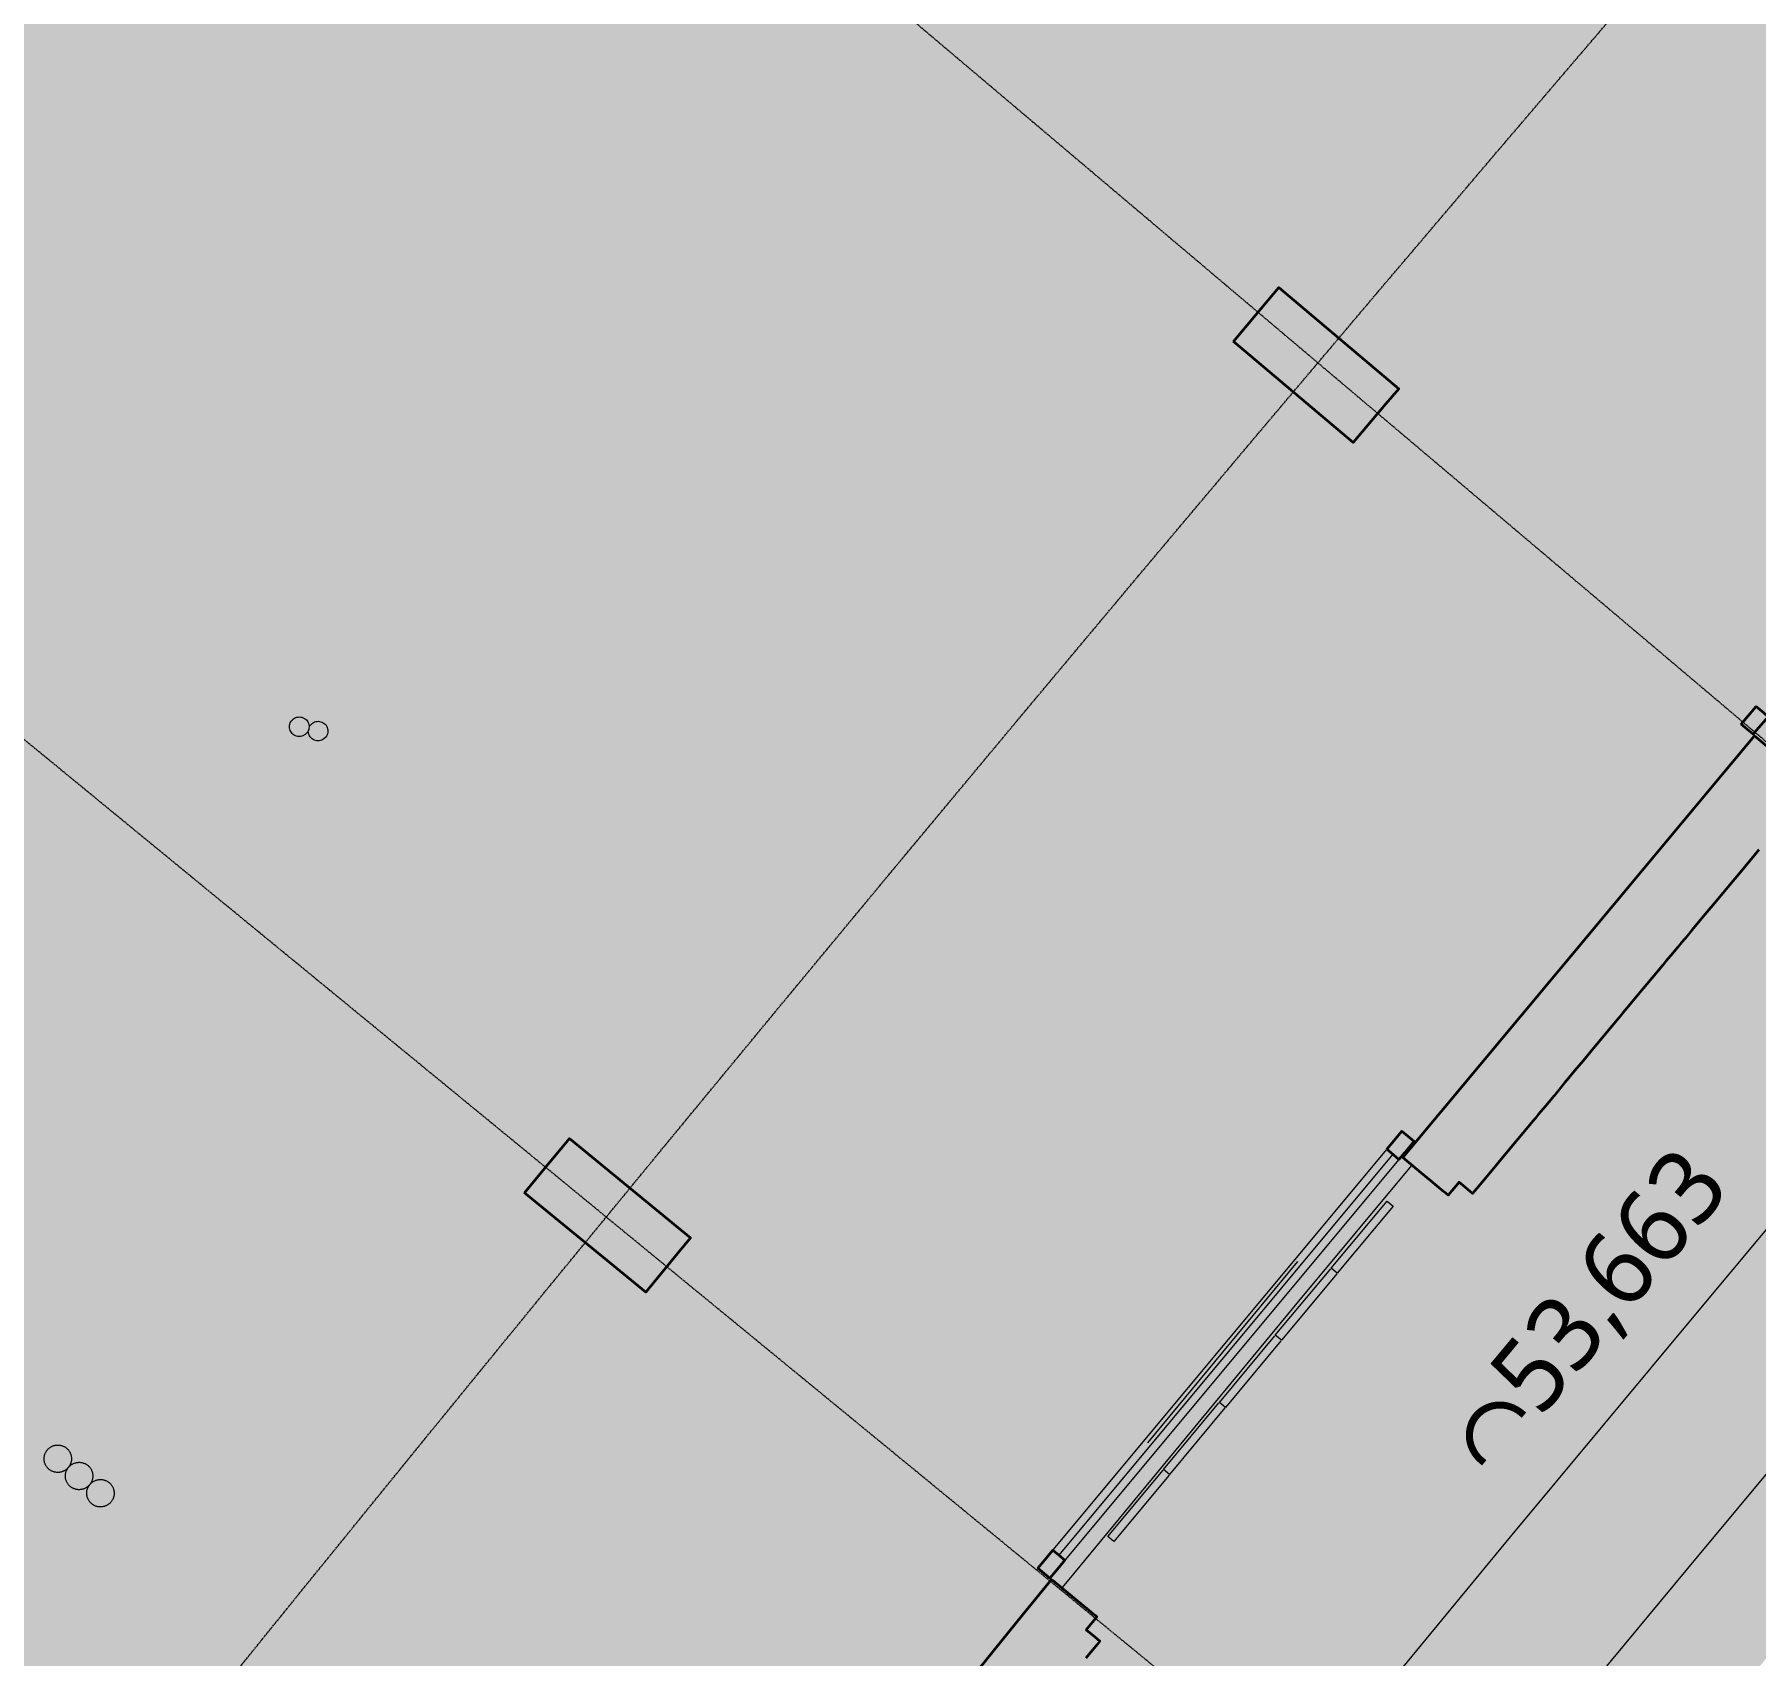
# Model space of a CAD drawing. Header units: millimetres. Extents: x -100577 to 287200, y -212120 to 238461.
# Drawn here: x 59227 to 63619, y 24681 to 28818 of the extents above; entities that cross this region are included whole.
import ezdxf

# ---------------------------------------------------------------- set-up
doc = ezdxf.new("R2010")
doc.units = ezdxf.units.MM
doc.linetypes.add('DASHDOT', pattern=[3.556, 2.54, -0.508, 0, -0.508])
for name, color, linetype, lineweight in [('01_切断（構造・壁）', 7, 'Continuous', 35), ('02_切断（家具）', 8, 'Continuous', 18), ('03_切断（ガラス）', 5, 'Continuous', 13), ('06_部屋の色', 8, 'Continuous', 0), ('10_見えがかり', 7, 'Continuous', 13), ('11_見えがかり（家具）', 8, 'Continuous', 9), ('40_通り芯', 1, 'DASHDOT', 9), ('50_寸法', 3, 'Continuous', 9)]:
    doc.layers.add(name, color=color, linetype=linetype, lineweight=lineweight)
doc.styles.add('JP', font='NotoSansCJKjp-Regular.otf')

msp = doc.modelspace()

# ---------------------------------------------------------------- hatches: boundary and pattern name
at = {"layer": '01_切断（構造・壁）'}
for points in [[(62286.2, 28034.8), (62343.4, 28102.4), (62402.4, 28172.2), (62708, 27914), (62674.3, 27874.1), (62591.7, 27776.5)], [(63581.5, 27057.6), (63595.8, 27074.2), (63620.2, 27102.7), (63639.4, 27086.3), (63650.6, 27076.7), (63626.3, 27048.3), (63612.1, 27031.8), (63592.8, 27048.1)], [(62822.6, 25865.1), (62790.4, 25892), (62766.2, 25912.1), (62730, 25942.3), (62718.9, 25951.5), (63215.8, 26548.1), (63296, 26644.5), (63542.3, 26940.1), (63615.6, 27028.1), (63681.5, 26973.2), (63713.8, 26946.2), (63719.3, 26941.7), (63726.4, 26935.8), (63730.8, 26932.1), (63703.1, 26898.8), (63737.6, 26870), (63737.6, 26870), (63737.6, 26870), (63730.2, 26861.1), (63718.4, 26846.9), (63718.4, 26846.9), (63701.3, 26826.4), (63699, 26823.5), (63680, 26800.8), (63655.5, 26771.3), (63647.7, 26762), (63647.1, 26761.2), (63646.2, 26760.2), (63643.7, 26757.2), (63643.7, 26757.2), (63626.6, 26736.6), (63579, 26679.5), (63551.9, 26646.9), (63530.6, 26621.4), (63513.5, 26600.8), (63513.5, 26600.8), (63504.3, 26589.8), (63494.3, 26577.8), (63494.3, 26577.8), (63477.2, 26557.2), (63455.9, 26531.7), (63438.8, 26511.1), (63438.8, 26511.1), (63429.5, 26500.1), (63419.6, 26488.1), (63419.6, 26488.1), (63402.4, 26467.5), (63390, 26452.6), (63381.2, 26442), (63354.8, 26410.3), (63327.7, 26377.8), (63306.4, 26352.3), (63289.3, 26331.7), (63289.3, 26331.7), (63280.1, 26320.6), (63270.1, 26308.6), (63270.1, 26308.6), (63253, 26288.1), (63205.4, 26230.9), (63178.3, 26198.4), (63157, 26172.8), (63137.1, 26149), (63130.6, 26141.2), (63120.7, 26129.2), (63120.7, 26129.2), (63103.5, 26108.7), (63082.3, 26083.1), (63065.1, 26062.6), (63065.1, 26062.6), (63055.9, 26051.5), (63045.9, 26039.5), (63045.9, 26039.5), (63028.8, 26018.9), (63016.4, 26004.1), (63007.5, 25993.4), (62981.2, 25961.8), (62954.1, 25929.2), (62932.8, 25903.7), (62915.7, 25883.1), (62915.7, 25883.1), (62906.5, 25872.1), (62896.5, 25860.1), (62878.5, 25875.1), (62861.9, 25888.9), (62834.2, 25855.6), (62828.2, 25860.5)], [(60477.8, 25861.5), (60534, 25930), (60592, 26000.7), (60901.2, 25746.9), (60868.1, 25706.5), (60787.1, 25607.7)], [(62677.9, 25972.7), (62692, 25989.7), (62716.3, 26018.8), (62735.7, 26002.6), (62747, 25993.2), (62722.8, 25964.1), (62708.6, 25947.1), (62689.2, 25963.3)], [(61787.4, 24903.6), (61801.6, 24920.6), (61825.8, 24949.7), (61845.2, 24933.5), (61856.5, 24924.1), (61832.3, 24895), (61818.1, 24878), (61798.7, 24894.1)], [(60988.7, 23746), (60940.8, 23784.7), (61429.3, 24388.9), (61507.5, 24485.7), (61750.2, 24785.9), (61822, 24874.8), (61822, 24874.8), (61822, 24874.8), (61824.3, 24872.9), (61888.4, 24820.3), (61926.4, 24789.1), (61926.4, 24789.1), (61926.4, 24789.1), (61926.4, 24789.1), (61930, 24786.2), (61933.6, 24783.4), (61938.1, 24779.7), (61910.8, 24746), (61932.3, 24728.6), (61945.8, 24717.7), (61945.8, 24717.7), (61945.8, 24717.7), (61938.5, 24708.7), (61910.1, 24673.6), (61868.9, 24622.5), (61865.1, 24617.9), (61865, 24617.7), (61857.9, 24609), (61857.6, 24608.6), (61857.3, 24608.2), (61853.6, 24603.6), (61853.6, 24603.6), (61836.7, 24582.8), (61833.6, 24578.9), (61815.8, 24556.9), (61791.9, 24527.3), (61790, 24524.9), (61780.2, 24512.8), (61780.2, 24512.8), (61763.4, 24492), (61742.4, 24466.2), (61720.3, 24438.8), (61716.6, 24434.2), (61706.8, 24422), (61706.8, 24422), (61690, 24401.3), (61669.1, 24375.4), (61648.4, 24349.8), (61643.2, 24343.4), (61633.4, 24331.3), (61633.4, 24331.3), (61616.6, 24310.5), (61595.7, 24284.6), (61576.8, 24261.3), (61569.8, 24252.6), (61560, 24240.5), (61560, 24240.5), (61543.2, 24219.7), (61522.3, 24193.8), (61505.3, 24172.8), (61496.4, 24161.8), (61486.6, 24149.7), (61486.6, 24149.7), (61469.8, 24128.9), (61448.9, 24103), (61432.1, 24082.3), (61432.1, 24082.3), (61423.1, 24071.1), (61413.2, 24058.9), (61413.2, 24058.9), (61396.4, 24038.1), (61375.5, 24012.3), (61358.7, 23991.5), (61358.7, 23991.5), (61349.7, 23980.3), (61339.9, 23968.2), (61339.9, 23968.2), (61323.1, 23947.4), (61302.1, 23921.5), (61285.3, 23900.7), (61285.3, 23900.7), (61276.3, 23889.5), (61266.5, 23877.4), (61266.5, 23877.4), (61249.7, 23856.6), (61228.7, 23830.7), (61211.9, 23809.9), (61211.9, 23809.9), (61202.9, 23798.7), (61193.1, 23786.6), (61193.1, 23786.6), (61176.3, 23765.8), (61155.4, 23739.9), (61138.6, 23719.2), (61138.6, 23719.2), (61129.5, 23708), (61119.7, 23695.8), (61119.7, 23695.8), (61119.7, 23695.8), (61084.7, 23724.1), (61057.4, 23690.4), (61057.4, 23690.4), (61057.4, 23690.4), (61051.4, 23695.3), (61045.8, 23699.8), (61045.8, 23699.8), (61045.8, 23699.8), (61045.8, 23699.8), (61045.8, 23699.8), (61045.8, 23699.8), (61045.8, 23699.8)]]:
    msp.add_hatch(color=7, dxfattribs=at).paths.add_polyline_path(points)
at = {"layer": '02_切断（家具）'}
for points in [[(59315.9, 25163.7), (59315.1, 25162.6), (59314.1, 25161.2), (59313.2, 25160.2), (59312.1, 25158.9), (59311.1, 25158), (59309.9, 25156.8), (59308.8, 25155.9), (59307.5, 25154.9), (59306.4, 25154.1), (59305, 25153.2), (59303.8, 25152.5), (59302.3, 25151.7), (59301.1, 25151.1), (59299.5, 25150.4), (59298.2, 25150), (59296.7, 25149.4), (59295.3, 25149.1), (59293.7, 25148.7), (59292.3, 25148.5), (59290.7, 25148.2), (59289.3, 25148.1), (59287.6, 25148), (59286.3, 25148), (59284.6, 25148.1), (59283.2, 25148.2), (59281.5, 25148.4), (59280.2, 25148.7), (59278.5, 25149), (59277.2, 25149.3), (59275.6, 25149.8), (59274.3, 25150.3), (59272.8, 25150.9), (59271.5, 25151.5), (59270, 25152.2), (59268.8, 25153), (59267.4, 25153.8), (59266.3, 25154.6), (59264.9, 25155.6), (59263.9, 25156.5), (59262.6, 25157.6), (59261.7, 25158.6), (59260.5, 25159.8), (59259.6, 25160.9), (59258.6, 25162.2), (59257.8, 25163.3), (59256.9, 25164.7), (59256.2, 25165.9), (59255.4, 25167.4), (59254.8, 25168.6), (59254.1, 25170.2), (59253.7, 25171.5), (59253.2, 25173.1), (59252.8, 25174.4), (59252.4, 25176), (59252.2, 25177.4), (59251.9, 25179), (59251.8, 25180.4), (59251.7, 25182.1), (59251.7, 25183.5), (59251.8, 25185.1), (59251.9, 25186.5), (59252.1, 25188.2), (59252.4, 25189.5), (59252.7, 25191.2), (59253.1, 25192.5), (59253.5, 25194.1), (59254, 25195.4), (59254.6, 25197), (59255.2, 25198.2), (59256, 25199.7), (59256.7, 25200.9), (59257.5, 25202.3), (59258.3, 25203.4), (59259.3, 25204.8), (59260.2, 25205.8), (59261.3, 25207.1), (59262.3, 25208.1), (59263.5, 25209.2), (59264.6, 25210.1), (59265.9, 25211.1), (59267, 25211.9), (59268.4, 25212.8), (59269.6, 25213.5), (59271.1, 25214.3), (59272.4, 25214.9), (59273.9, 25215.6), (59275.2, 25216), (59276.8, 25216.6), (59278.1, 25216.9), (59279.7, 25217.3), (59281.1, 25217.5), (59282.7, 25217.8), (59284.1, 25217.9), (59285.8, 25218), (59287.2, 25218), (59288.8, 25217.9), (59290.2, 25217.8), (59291.9, 25217.6), (59293.2, 25217.4), (59294.9, 25217), (59296.2, 25216.7), (59297.8, 25216.2), (59299.1, 25215.7), (59300.7, 25215.1), (59301.9, 25214.5), (59303.4, 25213.8), (59304.6, 25213.1), (59306, 25212.2), (59307.1, 25211.4), (59308.5, 25210.4), (59309.5, 25209.5), (59310.8, 25208.4), (59311.8, 25207.4), (59312.9, 25206.2), (59313.8, 25205.1), (59314.8, 25203.8), (59315.6, 25202.7), (59316.6, 25201.3), (59317.2, 25200.1), (59318, 25198.6), (59318.6, 25197.4), (59319.3, 25195.8), (59319.7, 25194.5), (59320.3, 25192.9), (59320.6, 25191.6), (59321, 25190), (59321.2, 25188.6), (59321.5, 25187), (59321.6, 25185.6), (59321.7, 25183.9), (59321.7, 25182.5), (59321.6, 25180.9), (59321.5, 25179.5), (59321.3, 25177.8), (59321.1, 25176.5), (59320.7, 25174.8), (59320.4, 25173.5), (59319.9, 25171.9), (59319.4, 25170.6), (59318.8, 25169), (59318.2, 25167.8), (59317.5, 25166.3), (59316.8, 25165.1)], [(59370, 25158.6), (59371, 25157.2), (59371.6, 25156), (59372.4, 25154.6), (59373, 25153.3), (59373.7, 25151.8), (59374.1, 25150.5), (59374.7, 25148.9), (59375, 25147.6), (59375.4, 25145.9), (59375.6, 25144.6), (59375.9, 25142.9), (59376, 25141.5), (59376.1, 25139.9), (59376.1, 25138.5), (59376.1, 25136.8), (59375.9, 25135.5), (59375.7, 25133.8), (59375.5, 25132.4), (59375.2, 25130.8), (59374.8, 25129.5), (59374.3, 25127.9), (59373.8, 25126.6), (59373.2, 25125), (59372.6, 25123.8), (59371.9, 25122.3), (59371.2, 25121.1), (59370.3, 25119.6), (59369.5, 25118.5), (59368.5, 25117.2), (59367.6, 25116.1), (59366.5, 25114.9), (59365.5, 25113.9), (59364.3, 25112.7), (59363.2, 25111.9), (59361.9, 25110.8), (59360.8, 25110.1), (59359.4, 25109.1), (59358.2, 25108.4), (59356.7, 25107.6), (59355.5, 25107.1), (59353.9, 25106.4), (59352.7, 25105.9), (59351.1, 25105.4), (59349.7, 25105.1), (59348.1, 25104.7), (59346.7, 25104.4), (59345.1, 25104.2), (59343.7, 25104.1), (59342, 25104), (59340.7, 25104), (59339, 25104), (59337.6, 25104.2), (59335.9, 25104.3), (59334.6, 25104.6), (59332.9, 25104.9), (59331.6, 25105.3), (59330, 25105.8), (59328.7, 25106.3), (59327.2, 25106.9), (59325.9, 25107.5), (59324.4, 25108.2), (59323.2, 25108.9), (59321.8, 25109.8), (59320.7, 25110.6), (59319.3, 25111.6), (59318.3, 25112.5), (59317, 25113.6), (59316.1, 25114.6), (59314.9, 25115.8), (59314, 25116.8), (59313, 25118.1), (59312.2, 25119.3), (59311.3, 25120.7), (59310.6, 25121.9), (59309.8, 25123.3), (59309.2, 25124.6), (59308.6, 25126.1), (59308.1, 25127.4), (59307.6, 25129), (59307.2, 25130.4), (59306.8, 25132), (59306.6, 25133.3), (59306.3, 25135), (59306.2, 25136.4), (59306.1, 25138), (59306.2, 25139.4), (59306.2, 25141.1), (59306.3, 25142.5), (59306.5, 25144.1), (59306.8, 25145.5), (59307.1, 25147.1), (59307.5, 25148.4), (59307.9, 25150.1), (59308.4, 25151.3), (59309, 25152.9), (59309.6, 25154.2), (59310.4, 25155.7), (59311.1, 25156.8), (59311.9, 25158.3), (59312.7, 25159.4), (59313.7, 25160.7), (59314.6, 25161.8), (59315.7, 25163.1), (59316.7, 25164), (59317.9, 25165.2), (59319, 25166), (59320.3, 25167.1), (59321.4, 25167.9), (59322.8, 25168.8), (59324, 25169.5), (59325.5, 25170.3), (59326.8, 25170.8), (59328.3, 25171.5), (59329.6, 25172), (59331.2, 25172.5), (59332.5, 25172.8), (59334.1, 25173.3), (59335.5, 25173.5), (59337.2, 25173.7), (59338.5, 25173.8), (59340.2, 25173.9), (59341.6, 25173.9), (59343.3, 25173.9), (59344.6, 25173.7), (59346.3, 25173.6), (59347.6, 25173.3), (59349.3, 25173), (59350.6, 25172.6), (59352.2, 25172.1), (59353.5, 25171.7), (59355.1, 25171.1), (59356.3, 25170.5), (59357.8, 25169.7), (59359, 25169), (59360.4, 25168.1), (59361.6, 25167.3), (59362.9, 25166.3), (59363.9, 25165.4), (59365.2, 25164.3), (59366.2, 25163.4), (59367.3, 25162.1), (59368.2, 25161.1), (59369.3, 25159.8), (59370, 25158.6)], [(59424.8, 25075.7), (59424, 25074.6), (59423, 25073.2), (59422.1, 25072.2), (59421, 25070.9), (59420, 25069.9), (59418.8, 25068.8), (59417.7, 25067.9), (59416.4, 25066.9), (59415.3, 25066.1), (59413.9, 25065.1), (59412.7, 25064.5), (59411.2, 25063.7), (59410, 25063.1), (59408.4, 25062.4), (59407.1, 25062), (59405.5, 25061.4), (59404.2, 25061.1), (59402.6, 25060.7), (59401.2, 25060.5), (59399.6, 25060.2), (59398.2, 25060.1), (59396.5, 25060), (59395.1, 25060), (59393.5, 25060.1), (59392.1, 25060.2), (59390.4, 25060.4), (59389.1, 25060.6), (59387.4, 25061), (59386.1, 25061.3), (59384.5, 25061.8), (59383.2, 25062.3), (59381.6, 25062.9), (59380.4, 25063.5), (59378.9, 25064.2), (59377.7, 25064.9), (59376.3, 25065.8), (59375.2, 25066.6), (59373.8, 25067.6), (59372.8, 25068.5), (59371.5, 25069.6), (59370.5, 25070.6), (59369.4, 25071.8), (59368.5, 25072.9), (59367.5, 25074.2), (59366.7, 25075.3), (59365.7, 25076.7), (59365.1, 25077.9), (59364.3, 25079.4), (59363.7, 25080.6), (59363, 25082.2), (59362.6, 25083.5), (59362, 25085), (59361.7, 25086.4), (59361.3, 25088), (59361.1, 25089.4), (59360.8, 25091), (59360.7, 25092.4), (59360.6, 25094.1), (59360.6, 25095.4), (59360.7, 25097.1), (59360.8, 25098.5), (59361, 25100.2), (59361.2, 25101.5), (59361.6, 25103.2), (59361.9, 25104.5), (59362.4, 25106.1), (59362.9, 25107.4), (59363.5, 25108.9), (59364.1, 25110.2), (59364.8, 25111.7), (59365.5, 25112.9), (59366.4, 25114.3), (59367.2, 25115.4), (59368.2, 25116.8), (59369.1, 25117.8), (59370.2, 25119.1), (59371.2, 25120), (59372.4, 25121.2), (59373.5, 25122.1), (59374.8, 25123.1), (59375.9, 25123.9), (59377.3, 25124.8), (59378.5, 25125.5), (59380, 25126.3), (59381.2, 25126.9), (59382.8, 25127.6), (59384.1, 25128), (59385.7, 25128.5), (59387, 25128.9), (59388.6, 25129.3), (59390, 25129.5), (59391.6, 25129.8), (59393, 25129.9), (59394.7, 25130), (59396, 25130), (59397.7, 25129.9), (59399.1, 25129.8), (59400.8, 25129.6), (59402.1, 25129.3), (59403.8, 25129), (59405.1, 25128.6), (59406.7, 25128.2), (59408, 25127.7), (59409.5, 25127.1), (59410.8, 25126.5), (59412.3, 25125.7), (59413.5, 25125), (59414.9, 25124.2), (59416, 25123.4), (59417.4, 25122.4), (59418.4, 25121.5), (59419.7, 25120.4), (59420.6, 25119.4), (59421.8, 25118.2), (59422.7, 25117.1), (59423.7, 25115.8), (59424.5, 25114.7), (59425.4, 25113.3), (59426.1, 25112.1), (59426.9, 25110.6), (59427.5, 25109.4), (59428.2, 25107.8), (59428.6, 25106.5), (59429.1, 25104.9), (59429.5, 25103.6), (59429.9, 25102), (59430.1, 25100.6), (59430.4, 25099), (59430.5, 25097.6), (59430.6, 25095.9), (59430.6, 25094.5), (59430.5, 25092.9), (59430.4, 25091.5), (59430.2, 25089.8), (59429.9, 25088.5), (59429.6, 25086.8), (59429.2, 25085.5), (59428.8, 25083.9), (59428.3, 25082.6), (59427.7, 25081), (59427.1, 25079.8), (59426.4, 25078.3), (59425.6, 25077.1)]]:
    msp.add_hatch(color=8, dxfattribs=at).paths.add_polyline_path(points)
at = {"layer": '06_部屋の色', "true_color": 0xd8ccb8}
msp.add_hatch(color=8, dxfattribs=at).paths.add_polyline_path([(53145.7, 13394.3), (53666, 14131.8), (54189.7, 14866.8), (54716.8, 15599.3), (55247.4, 16329.3), (55781.5, 17056.8), (56318.9, 17781.8), (56859.8, 18504.2), (57404.1, 19224.1), (57951.8, 19941.4), (58502.8, 20656.2), (59057.2, 21368.3), (59614.9, 22077.8), (60176, 22784.7), (60740.4, 23488.9), (61308.1, 24190.4), (61879.2, 24889.3), (62453.5, 25585.4), (63031.1, 26278.9), (63611.9, 26969.6), (64196, 27657.6), (64783.3, 28342.8), (65373.9, 29025.2), (65967.6, 29704.9), (66564.6, 30381.7), (67164.7, 31055.7), (67768, 31726.9), (68374.5, 32395.3), (68984.1, 33060.7), (69596.8, 33723.3), (70212.7, 34383), (70831.7, 35039.8), (71453.7, 35693.7), (72078.8, 36344.6), (72707, 36992.6), (73338.2, 37637.6), (73972.5, 38279.6), (74609.8, 38918.6), (75250, 39554.6), (75893.3, 40187.6), (76539.6, 40817.5), (77188.8, 41444.4), (77840.9, 42068.3), (78496, 42689), (79154, 43306.7), (79814.9, 43921.2), (80478.7, 44532.7), (81145.4, 45140.9), (82153.8, 44030.5), (81492.4, 43427), (80833.8, 42820.3), (80178, 42210.6), (79525.2, 41597.8), (78875.2, 40981.9), (78228.2, 40363), (77584.1, 39741), (76942.9, 39116), (76304.6, 38487.9), (75669.4, 37856.9), (75037.1, 37222.9), (74407.8, 36585.9), (73781.5, 35945.9), (73158.3, 35303), (72538, 34657.2), (71920.9, 34008.5), (71306.8, 33356.8), (70695.7, 32702.3), (70087.8, 32044.9), (69483, 31384.7), (68881.2, 30721.6), (68282.7, 30055.6), (67687.2, 29386.9), (67094.9, 28715.3), (66505.8, 28041), (65919.9, 27363.9), (65337.2, 26684.1), (64757.7, 26001.5), (64181.4, 25316.2), (63608.3, 24628.2), (63038.5, 23937.5), (62471.9, 23244.1), (61908.7, 22548), (61348.7, 21849.3), (60792, 21148), (60238.6, 20444), (59688.6, 19737.5), (59141.8, 19028.4), (58598.5, 18316.7), (58058.5, 17602.4), (57521.8, 16885.6), (56988.6, 16166.3), (56458.7, 15444.5), (55932.3, 14720.2), (55409.2, 13993.4), (54889.6, 13264.2), (54373.5, 12532.5), (53860.8, 11798.4), (53351.5, 11061.9), (52845.8, 10323), (52343.5, 9581.8), (51844.7, 8838.1), (51349.5, 8092.2), (50857.7, 7343.9), (50369.5, 6593.3), (49884.8, 5840.4), (49403.7, 5085.2), (48926.2, 4327.7), (48452.2, 3568.1), (47177.7, 4359.1), (47655.4, 5124.8), (48136.7, 5888.2), (48621.7, 6649.3), (49110.2, 7408.1), (49602.2, 8164.7), (50097.8, 8918.9), (50597, 9670.8), (51099.7, 10420.3), (51606, 11167.4), (52115.7, 11912.1), (52629, 12654.4)])
at = {"layer": '06_部屋の色', "true_color": 0xe9dfcf}
for points in [[(53252.5, 35933.7), (55136.2, 38129.2), (65440.9, 29156), (64528.3, 28092.3), (64554.8, 28069.5), (63642.4, 27006.1), (63615.7, 27028.7), (53397.7, 35666.8), (53469.3, 35750.3)], [(51259, 33542.8), (53174.4, 35842.5), (53391.3, 35659.1), (53397.7, 35666.8), (63615.7, 27028.7), (62718.7, 25951.8), (62745.6, 25929.4), (61848.9, 24852.8)], [(50973.3, 27824.3), (50951.2, 27877), (50930.3, 27931.4), (50910.5, 27987.2), (50891.6, 28044.1), (50873.2, 28101.7), (50855.3, 28159.8), (50837.4, 28218.1), (50819.5, 28276.2), (50801.3, 28334), (50782.4, 28391), (50762.8, 28447), (50742.2, 28501.6), (50720.2, 28554.7), (50698.7, 28608.2), (50678.9, 28664.1), (50660.7, 28721.8), (50643.5, 28780.8), (50626.9, 28840.7), (50610.5, 28900.8), (50593.9, 28960.7), (50576.7, 29019.7), (50558.4, 29077.5), (50538.7, 29133.4), (50517.2, 29186.9), (50493.3, 29237.5), (50466.8, 29284.7), (50437.2, 29327.9), (50404, 29366.7), (50366.9, 29400.4), (50327.6, 29431.3), (50288.4, 29462.3), (50285.4, 29464.7), (50388.8, 29595.7), (50680.9, 29963.9), (50778.1, 30085.9), (50973.8, 30331.4), (51267.6, 30698.3), (51562.2, 31064.4), (51857.6, 31429.9), (52153.9, 31794.7), (52451.1, 32158.8), (52650.1, 32401.6), (52749, 32522.2), (53047.9, 32884.9), (53347.5, 33247), (53648, 33608.3), (53949.3, 33968.9), (54251.5, 34328.9), (54554.5, 34688.1), (62496.7, 27973.9), (62209.2, 27633.1), (61922.5, 27291.5), (61636.6, 26949.3), (61351.5, 26606.4), (61067.2, 26262.9), (60783.6, 25918.7), (60692.9, 25808.2), (60689.8, 25804.3), (60500.9, 25573.9), (60218.9, 25228.4), (59937.8, 24882.3), (59657.4, 24535.5), (59377.9, 24188.1), (59099.1, 23840), (58913.4, 23607), (58821.2, 23491.3), (58544.1, 23141.9), (58267.7, 22791.9), (58028.5, 22487.4), (57995.8, 22518.9), (57959.2, 22553.3), (57922.2, 22587.2), (57884.6, 22620.3), (57808.8, 22685.5), (57770.8, 22718.1), (57732.8, 22750.7), (57694.7, 22783.2), (57656.5, 22815.5), (57618.2, 22847.7), (57579.8, 22879.7), (57541.2, 22911.5), (57502.5, 22943.1), (57463.5, 22974.4), (57424.3, 23005.5), (57383.9, 23035), (57341.6, 23062.1), (57297.6, 23087), (57252.2, 23110.1), (57205.5, 23131.7), (57157.9, 23152), (57109.6, 23171.4), (57060.8, 23190.2), (57011.8, 23208.7), (56962.7, 23227.2), (56913.9, 23245.9), (56865.5, 23265.3), (56817.9, 23285.6), (56771.2, 23307.1), (56725.8, 23330.2), (56681.7, 23355.1), (56639.4, 23382.1), (56599, 23411.6), (56561.3, 23444.5), (56526.7, 23481.4), (56494.8, 23521.7), (56465.1, 23565), (56437.5, 23610.7), (56411.4, 23658.5), (56386.4, 23707.7), (56362.3, 23757.9), (56314.9, 23859.4), (56290.8, 23909.8), (56266, 23959.2), (56240.1, 24007.1), (56212.6, 24053.1), (56184.8, 24098.7), (56157.9, 24145.4), (56131.7, 24193), (56105.9, 24241.1), (56080.3, 24289.5), (56054.7, 24337.9), (56028.9, 24386), (56002.6, 24433.5), (55975.7, 24480.1), (55947.8, 24525.6), (55918.8, 24569.7), (55888.4, 24612), (55856.5, 24652.2), (55822.7, 24690.2), (55786.9, 24725.6), (55748.9, 24758.1), (55708.4, 24787.5), (55665.7, 24814.1), (55621, 24838.1), (55574.5, 24859.8), (55526.3, 24879.4), (55476.7, 24897.2), (55426, 24913.5), (55374.2, 24928.5), (55321.6, 24942.5), (55268.4, 24955.7), (55214.8, 24968.4), (55161.1, 24980.9), (55107.3, 24993.3), (55053.8, 25006.1), (55000.7, 25019.4), (54948.2, 25033.5), (54896.6, 25048.7), (54846, 25065.2), (54795.4, 25081.8), (54743.9, 25097.1), (54691.6, 25111.4), (54638.7, 25125.1), (54585.5, 25138.3), (54532.2, 25151.3), (54478.9, 25164.4), (54426, 25178), (54373.6, 25192.2), (54321.9, 25207.3), (54271.2, 25223.6), (54221.6, 25241.4), (54173.4, 25260.9), (54126.7, 25282.5), (54081.9, 25306.4), (54039.1, 25332.8), (53998.5, 25362.1), (53960.4, 25394.5), (53924.6, 25429.9), (53890.9, 25467.9), (53859, 25508.3), (53828.7, 25550.7), (53799.8, 25594.8), (53771.9, 25640.3), (53744.9, 25686.8), (53718.4, 25734), (53692.2, 25781.7), (53666.2, 25829.5), (53639.9, 25877.1), (53613.3, 25924.1), (53585.9, 25970.2), (53557.6, 26015.1), (53528.1, 26058.6), (53497.2, 26100.2), (53464.6, 26139.6), (53430.1, 26176.6), (53394.4, 26212.2), (53358.7, 26247.6), (53322.9, 26283), (53287.1, 26318.3), (53251, 26353.4), (53214.9, 26388.3), (53178.6, 26423.1), (53142.1, 26457.6), (53105.5, 26491.9), (53068.6, 26525.9), (53031.5, 26559.6), (52994.2, 26593.1), (52956.6, 26626.2), (52918.8, 26658.9), (52880.6, 26691.3), (52842.2, 26723.3), (52803.4, 26754.8), (52764.2, 26785.9), (52723, 26814.4), (52678.3, 26838.4), (52630.5, 26858.5), (52580.2, 26875.3), (52527.7, 26889.4), (52473.6, 26901.4), (52418.2, 26911.9), (52362.1, 26921.4), (52305.7, 26930.5), (52249.5, 26939.9), (52194, 26950), (52139.5, 26961.6), (52086.6, 26975.2), (52035.7, 26991.3), (51987.3, 27010.6), (51941.8, 27033.7), (51898.1, 27058.9), (51854.4, 27084.3), (51810.9, 27109.8), (51767.5, 27135.5), (51724.3, 27161.4), (51681.2, 27187.5), (51638.4, 27213.9), (51595.7, 27240.5), (51553.3, 27267.5), (51511.1, 27294.7), (51469.2, 27322.3), (51427.6, 27350.2), (51386.3, 27378.6), (51345.2, 27407.3), (51304.6, 27436.4), (51264.2, 27466), (51224.3, 27496.1), (51184.7, 27526.6), (51146.9, 27559.4), (51111.9, 27595.9), (51079.8, 27635.9), (51050, 27679), (51022.5, 27725), (50997, 27773.5)], [(60059.6, 22695.2), (49371.1, 31207.6), (51259, 33542.8), (61821.8, 24875), (60940.7, 23785.1), (60967.9, 23763.1), (60087, 22673.4)], [(63615.7, 27028.7), (62496.9, 27974.5), (64336, 30118), (65440.9, 29156), (64528.3, 28092.3), (64554.8, 28069.5), (63642.4, 27006.1)], [(62745.6, 25929.4), (61848.9, 24852.8), (60689.3, 25804.3), (62496.9, 27974.5), (63615.7, 27028.7), (62718.7, 25951.8)], [(60059.6, 22695.2), (58913.6, 23607.9), (60689.3, 25804.3), (61821.8, 24875), (60940.7, 23785.1), (60967.9, 23763.1), (60087, 22673.4)]]:
    msp.add_hatch(color=8, dxfattribs=at).paths.add_polyline_path(points)
at = {"layer": '06_部屋の色', "true_color": 0xd9d3ec}
msp.add_hatch(color=8, dxfattribs=at).paths.add_polyline_path([(63412.5, 29049.6), (62953.7, 28512.9), (62496.9, 27974.5), (56616.6, 32945.6), (57091.6, 33505.5), (57568.7, 34063.6), (58047.9, 34620), (58529.1, 35174.6), (64336, 30118), (63873.3, 29584.7)])

# ---------------------------------------------------------------- linework, layer by layer
at = {"layer": '01_切断（構造・壁）'}
for points in [[(62286.2, 28034.8), (62343.4, 28102.4), (62402.4, 28172.2), (62708, 27914), (62674.3, 27874.1), (62591.7, 27776.5), (62286.2, 28034.8)], [(63581.5, 27057.6), (63595.8, 27074.2), (63620.2, 27102.7), (63639.4, 27086.3), (63650.6, 27076.7), (63626.3, 27048.3), (63612.1, 27031.8), (63592.8, 27048.1), (63581.5, 27057.6)], [(62822.6, 25865.1), (62790.4, 25892), (62766.2, 25912.1), (62730, 25942.3), (62718.9, 25951.5), (63215.8, 26548.1), (63296, 26644.5), (63542.3, 26940.1), (63615.6, 27028.1), (63681.5, 26973.2)], [(63626.6, 26736.6), (63579, 26679.5), (63551.9, 26646.9), (63530.6, 26621.4), (63513.5, 26600.8), (63513.5, 26600.8), (63504.3, 26589.8), (63494.3, 26577.8), (63494.3, 26577.8), (63477.2, 26557.2), (63455.9, 26531.7), (63438.8, 26511.1), (63438.8, 26511.1), (63429.5, 26500.1), (63419.6, 26488.1), (63419.6, 26488.1), (63402.4, 26467.5), (63390, 26452.6), (63381.2, 26442), (63354.8, 26410.3), (63327.7, 26377.8), (63306.4, 26352.3), (63289.3, 26331.7), (63289.3, 26331.7), (63280.1, 26320.6), (63270.1, 26308.6), (63270.1, 26308.6), (63253, 26288.1), (63205.4, 26230.9), (63178.3, 26198.4), (63157, 26172.8), (63137.1, 26149), (63130.6, 26141.2), (63120.7, 26129.2), (63120.7, 26129.2), (63103.5, 26108.7), (63082.3, 26083.1), (63065.1, 26062.6), (63065.1, 26062.6), (63055.9, 26051.5), (63045.9, 26039.5), (63045.9, 26039.5), (63028.8, 26018.9), (63016.4, 26004.1), (63007.5, 25993.4), (62981.2, 25961.8), (62954.1, 25929.2), (62932.8, 25903.7), (62915.7, 25883.1), (62915.7, 25883.1), (62906.5, 25872.1), (62896.5, 25860.1), (62878.5, 25875.1), (62861.9, 25888.9), (62834.2, 25855.6), (62828.2, 25860.5), (62822.6, 25865.1)], [(60477.8, 25861.5), (60534, 25930), (60592, 26000.7), (60901.2, 25746.9), (60868.1, 25706.5), (60787.1, 25607.7), (60477.8, 25861.5)], [(62677.9, 25972.7), (62692, 25989.7), (62716.3, 26018.8), (62735.7, 26002.6), (62747, 25993.2), (62722.8, 25964.1), (62708.6, 25947.1), (62689.2, 25963.3), (62677.9, 25972.7)], [(61787.4, 24903.6), (61801.6, 24920.6), (61825.8, 24949.7), (61845.2, 24933.5), (61856.5, 24924.1), (61832.3, 24895), (61818.1, 24878), (61798.7, 24894.1), (61787.4, 24903.6)], [(61507.5, 24485.7), (61750.2, 24785.9), (61822, 24874.8), (61822, 24874.8), (61822, 24874.8), (61824.3, 24872.9), (61888.4, 24820.3), (61926.4, 24789.1), (61926.4, 24789.1), (61926.4, 24789.1), (61926.4, 24789.1), (61930, 24786.2), (61933.6, 24783.4), (61938.1, 24779.7), (61910.8, 24746), (61932.3, 24728.6), (61945.8, 24717.7), (61945.8, 24717.7), (61945.8, 24717.7), (61938.5, 24708.7), (61910.1, 24673.6)]]:
    msp.add_lwpolyline(points, dxfattribs=at)
at = {"layer": '02_切断（家具）'}
for points in [[(59315.9, 25163.7), (59315.1, 25162.6), (59314.1, 25161.2), (59313.2, 25160.2), (59312.1, 25158.9), (59311.1, 25158), (59309.9, 25156.8), (59308.8, 25155.9), (59307.5, 25154.9), (59306.4, 25154.1), (59305, 25153.2), (59303.8, 25152.5), (59302.3, 25151.7), (59301.1, 25151.1), (59299.5, 25150.4), (59298.2, 25150), (59296.7, 25149.4), (59295.3, 25149.1), (59293.7, 25148.7), (59292.3, 25148.5), (59290.7, 25148.2), (59289.3, 25148.1), (59287.6, 25148), (59286.3, 25148), (59284.6, 25148.1), (59283.2, 25148.2), (59281.5, 25148.4), (59280.2, 25148.7), (59278.5, 25149), (59277.2, 25149.3), (59275.6, 25149.8), (59274.3, 25150.3), (59272.8, 25150.9), (59271.5, 25151.5), (59270, 25152.2), (59268.8, 25153), (59267.4, 25153.8), (59266.3, 25154.6), (59264.9, 25155.6), (59263.9, 25156.5), (59262.6, 25157.6), (59261.7, 25158.6), (59260.5, 25159.8), (59259.6, 25160.9), (59258.6, 25162.2), (59257.8, 25163.3), (59256.9, 25164.7), (59256.2, 25165.9), (59255.4, 25167.4), (59254.8, 25168.6), (59254.1, 25170.2), (59253.7, 25171.5), (59253.2, 25173.1), (59252.8, 25174.4), (59252.4, 25176), (59252.2, 25177.4), (59251.9, 25179), (59251.8, 25180.4), (59251.7, 25182.1), (59251.7, 25183.5), (59251.8, 25185.1), (59251.9, 25186.5), (59252.1, 25188.2), (59252.4, 25189.5), (59252.7, 25191.2), (59253.1, 25192.5), (59253.5, 25194.1), (59254, 25195.4), (59254.6, 25197), (59255.2, 25198.2), (59256, 25199.7), (59256.7, 25200.9), (59257.5, 25202.3), (59258.3, 25203.4), (59259.3, 25204.8), (59260.2, 25205.8), (59261.3, 25207.1), (59262.3, 25208.1), (59263.5, 25209.2), (59264.6, 25210.1), (59265.9, 25211.1), (59267, 25211.9), (59268.4, 25212.8), (59269.6, 25213.5), (59271.1, 25214.3), (59272.4, 25214.9), (59273.9, 25215.6), (59275.2, 25216), (59276.8, 25216.6), (59278.1, 25216.9), (59279.7, 25217.3), (59281.1, 25217.5), (59282.7, 25217.8), (59284.1, 25217.9), (59285.8, 25218), (59287.2, 25218), (59288.8, 25217.9), (59290.2, 25217.8), (59291.9, 25217.6), (59293.2, 25217.4), (59294.9, 25217), (59296.2, 25216.7), (59297.8, 25216.2), (59299.1, 25215.7), (59300.7, 25215.1), (59301.9, 25214.5), (59303.4, 25213.8), (59304.6, 25213.1), (59306, 25212.2), (59307.1, 25211.4), (59308.5, 25210.4), (59309.5, 25209.5), (59310.8, 25208.4), (59311.8, 25207.4), (59312.9, 25206.2), (59313.8, 25205.1), (59314.8, 25203.8), (59315.6, 25202.7), (59316.6, 25201.3), (59317.2, 25200.1), (59318, 25198.6), (59318.6, 25197.4), (59319.3, 25195.8), (59319.7, 25194.5), (59320.3, 25192.9), (59320.6, 25191.6), (59321, 25190), (59321.2, 25188.6), (59321.5, 25187), (59321.6, 25185.6), (59321.7, 25183.9), (59321.7, 25182.5), (59321.6, 25180.9), (59321.5, 25179.5), (59321.3, 25177.8), (59321.1, 25176.5), (59320.7, 25174.8), (59320.4, 25173.5), (59319.9, 25171.9), (59319.4, 25170.6), (59318.8, 25169), (59318.2, 25167.8), (59317.5, 25166.3), (59316.8, 25165.1), (59315.9, 25163.7)], [(59370, 25158.6), (59371, 25157.2), (59371.6, 25156), (59372.4, 25154.6), (59373, 25153.3), (59373.7, 25151.8), (59374.1, 25150.5), (59374.7, 25148.9), (59375, 25147.6), (59375.4, 25145.9), (59375.6, 25144.6), (59375.9, 25142.9), (59376, 25141.5), (59376.1, 25139.9), (59376.1, 25138.5), (59376.1, 25136.8), (59375.9, 25135.5), (59375.7, 25133.8), (59375.5, 25132.4), (59375.2, 25130.8), (59374.8, 25129.5), (59374.3, 25127.9), (59373.8, 25126.6), (59373.2, 25125), (59372.6, 25123.8), (59371.9, 25122.3), (59371.2, 25121.1), (59370.3, 25119.6), (59369.5, 25118.5), (59368.5, 25117.2), (59367.6, 25116.1), (59366.5, 25114.9), (59365.5, 25113.9), (59364.3, 25112.7), (59363.2, 25111.9), (59361.9, 25110.8), (59360.8, 25110.1), (59359.4, 25109.1), (59358.2, 25108.4), (59356.7, 25107.6), (59355.5, 25107.1), (59353.9, 25106.4), (59352.7, 25105.9), (59351.1, 25105.4), (59349.7, 25105.1), (59348.1, 25104.7), (59346.7, 25104.4), (59345.1, 25104.2), (59343.7, 25104.1), (59342, 25104), (59340.7, 25104), (59339, 25104), (59337.6, 25104.2), (59335.9, 25104.3), (59334.6, 25104.6), (59332.9, 25104.9), (59331.6, 25105.3), (59330, 25105.8), (59328.7, 25106.3), (59327.2, 25106.9), (59325.9, 25107.5), (59324.4, 25108.2), (59323.2, 25108.9), (59321.8, 25109.8), (59320.7, 25110.6), (59319.3, 25111.6), (59318.3, 25112.5), (59317, 25113.6), (59316.1, 25114.6), (59314.9, 25115.8), (59314, 25116.8), (59313, 25118.1), (59312.2, 25119.3), (59311.3, 25120.7), (59310.6, 25121.9), (59309.8, 25123.3), (59309.2, 25124.6), (59308.6, 25126.1), (59308.1, 25127.4), (59307.6, 25129), (59307.2, 25130.4), (59306.8, 25132), (59306.6, 25133.3), (59306.3, 25135), (59306.2, 25136.4), (59306.1, 25138), (59306.2, 25139.4), (59306.2, 25141.1), (59306.3, 25142.5), (59306.5, 25144.1), (59306.8, 25145.5), (59307.1, 25147.1), (59307.5, 25148.4), (59307.9, 25150.1), (59308.4, 25151.3), (59309, 25152.9), (59309.6, 25154.2), (59310.4, 25155.7), (59311.1, 25156.8), (59311.9, 25158.3), (59312.7, 25159.4), (59313.7, 25160.7), (59314.6, 25161.8), (59315.7, 25163.1), (59316.7, 25164), (59317.9, 25165.2), (59319, 25166), (59320.3, 25167.1), (59321.4, 25167.9), (59322.8, 25168.8), (59324, 25169.5), (59325.5, 25170.3), (59326.8, 25170.8), (59328.3, 25171.5), (59329.6, 25172), (59331.2, 25172.5), (59332.5, 25172.8), (59334.1, 25173.3), (59335.5, 25173.5), (59337.2, 25173.7), (59338.5, 25173.8), (59340.2, 25173.9), (59341.6, 25173.9), (59343.3, 25173.9), (59344.6, 25173.7), (59346.3, 25173.6), (59347.6, 25173.3), (59349.3, 25173), (59350.6, 25172.6), (59352.2, 25172.1), (59353.5, 25171.7), (59355.1, 25171.1), (59356.3, 25170.5), (59357.8, 25169.7), (59359, 25169), (59360.4, 25168.1), (59361.6, 25167.3), (59362.9, 25166.3), (59363.9, 25165.4), (59365.2, 25164.3), (59366.2, 25163.4), (59367.3, 25162.1), (59368.2, 25161.1), (59369.3, 25159.8), (59370, 25158.6), (59370, 25158.6)], [(59424.8, 25075.7), (59424, 25074.6), (59423, 25073.2), (59422.1, 25072.2), (59421, 25070.9), (59420, 25069.9), (59418.8, 25068.8), (59417.7, 25067.9), (59416.4, 25066.9), (59415.3, 25066.1), (59413.9, 25065.1), (59412.7, 25064.5), (59411.2, 25063.7), (59410, 25063.1), (59408.4, 25062.4), (59407.1, 25062), (59405.5, 25061.4), (59404.2, 25061.1), (59402.6, 25060.7), (59401.2, 25060.5), (59399.6, 25060.2), (59398.2, 25060.1), (59396.5, 25060), (59395.1, 25060), (59393.5, 25060.1), (59392.1, 25060.2), (59390.4, 25060.4), (59389.1, 25060.6), (59387.4, 25061), (59386.1, 25061.3), (59384.5, 25061.8), (59383.2, 25062.3), (59381.6, 25062.9), (59380.4, 25063.5), (59378.9, 25064.2), (59377.7, 25064.9), (59376.3, 25065.8), (59375.2, 25066.6), (59373.8, 25067.6), (59372.8, 25068.5), (59371.5, 25069.6), (59370.5, 25070.6), (59369.4, 25071.8), (59368.5, 25072.9), (59367.5, 25074.2), (59366.7, 25075.3), (59365.7, 25076.7), (59365.1, 25077.9), (59364.3, 25079.4), (59363.7, 25080.6), (59363, 25082.2), (59362.6, 25083.5), (59362, 25085), (59361.7, 25086.4), (59361.3, 25088), (59361.1, 25089.4), (59360.8, 25091), (59360.7, 25092.4), (59360.6, 25094.1), (59360.6, 25095.4), (59360.7, 25097.1), (59360.8, 25098.5), (59361, 25100.2), (59361.2, 25101.5), (59361.6, 25103.2), (59361.9, 25104.5), (59362.4, 25106.1), (59362.9, 25107.4), (59363.5, 25108.9), (59364.1, 25110.2), (59364.8, 25111.7), (59365.5, 25112.9), (59366.4, 25114.3), (59367.2, 25115.4), (59368.2, 25116.8), (59369.1, 25117.8), (59370.2, 25119.1), (59371.2, 25120), (59372.4, 25121.2), (59373.5, 25122.1), (59374.8, 25123.1), (59375.9, 25123.9), (59377.3, 25124.8), (59378.5, 25125.5), (59380, 25126.3), (59381.2, 25126.9), (59382.8, 25127.6), (59384.1, 25128), (59385.7, 25128.5), (59387, 25128.9), (59388.6, 25129.3), (59390, 25129.5), (59391.6, 25129.8), (59393, 25129.9), (59394.7, 25130), (59396, 25130), (59397.7, 25129.9), (59399.1, 25129.8), (59400.8, 25129.6), (59402.1, 25129.3), (59403.8, 25129), (59405.1, 25128.6), (59406.7, 25128.2), (59408, 25127.7), (59409.5, 25127.1), (59410.8, 25126.5), (59412.3, 25125.7), (59413.5, 25125), (59414.9, 25124.2), (59416, 25123.4), (59417.4, 25122.4), (59418.4, 25121.5), (59419.7, 25120.4), (59420.6, 25119.4), (59421.8, 25118.2), (59422.7, 25117.1), (59423.7, 25115.8), (59424.5, 25114.7), (59425.4, 25113.3), (59426.1, 25112.1), (59426.9, 25110.6), (59427.5, 25109.4), (59428.2, 25107.8), (59428.6, 25106.5), (59429.1, 25104.9), (59429.5, 25103.6), (59429.9, 25102), (59430.1, 25100.6), (59430.4, 25099), (59430.5, 25097.6), (59430.6, 25095.9), (59430.6, 25094.5), (59430.5, 25092.9), (59430.4, 25091.5), (59430.2, 25089.8), (59429.9, 25088.5), (59429.6, 25086.8), (59429.2, 25085.5), (59428.8, 25083.9), (59428.3, 25082.6), (59427.7, 25081), (59427.1, 25079.8), (59426.4, 25078.3), (59425.6, 25077.1), (59424.8, 25075.7)]]:
    msp.add_lwpolyline(points, dxfattribs=at)
at = {"layer": '03_切断（ガラス）'}
for points in [[(62693.3, 25959.9), (61841.2, 24937)], [(62068, 25223.9), (62259.2, 25455.1), (62450.4, 25686.3)]]:
    msp.add_lwpolyline(points, dxfattribs=at)
at = {"layer": '10_見えがかり'}
for points in [[(61827.1, 24951.2), (62676.6, 25971.2)], [(61850.4, 24854.1), (61879.2, 24889.3), (62453.5, 25585.4), (62740.9, 25930.6)], [(62707.4, 25945.6), (61857.8, 24925.6)], [(62551.1, 25656.5), (62535.8, 25669.3), (62678.3, 25840.4), (62693.7, 25827.6), (62551.1, 25656.5)], [(62408.6, 25485.3), (62393.2, 25498.1), (62534.5, 25667.7)], [(62549.9, 25654.9), (62408.6, 25485.3)], [(62266, 25314.1), (62250.6, 25326.9), (62391.9, 25496.5)], [(62407.3, 25483.7), (62266, 25314.1)], [(62123.4, 25142.9), (62108, 25155.7), (62249.3, 25325.4)], [(62264.7, 25312.6), (62123.4, 25142.9)], [(59861.8, 20449.5), (60081.9, 20731), (60302.5, 21012), (60523.6, 21292.7), (60745.3, 21572.9), (60967.5, 21852.7), (61190.2, 22132.1), (61413.4, 22411.1), (61637.2, 22689.6), (61861.5, 22967.8), (62086.3, 23245.5), (62311.6, 23522.8), (62537.4, 23799.6), (62763.8, 24076.1), (62990.7, 24352.1), (63218.1, 24627.7), (63446, 24902.8), (63674.4, 25177.6)], [(61980.8, 24971.7), (61965.5, 24984.5), (62106.8, 25154.2)], [(62122.1, 25141.4), (61980.8, 24971.7)]]:
    msp.add_lwpolyline(points, dxfattribs=at)
at = {"layer": '11_見えがかり（家具）'}
for points in [[(59878.9, 27058), (59880, 27061.1), (59881.5, 27064), (59883.3, 27066.7), (59885.5, 27069.1), (59888, 27071.2), (59890.8, 27073), (59893.7, 27074.4), (59896.9, 27075.4), (59900.1, 27076), (59903.3, 27076.1), (59906.6, 27075.9), (59909.8, 27075.2), (59912.9, 27074.1), (59915.8, 27072.6), (59918.5, 27070.7), (59920.9, 27068.5), (59923, 27066), (59924.8, 27063.3), (59926.2, 27060.3), (59927.2, 27057.2), (59927.7, 27054), (59927.9, 27050.7), (59927.6, 27047.4), (59926.9, 27044.2), (59925.8, 27041.2), (59924.3, 27038.3), (59922.5, 27035.6), (59917.8, 27031), (59912.1, 27027.9), (59909, 27026.9), (59905.7, 27026.3), (59902.5, 27026.1), (59899.2, 27026.4), (59896, 27027.1), (59892.9, 27028.2), (59890, 27029.7), (59887.3, 27031.6), (59884.9, 27033.8), (59882.8, 27036.3), (59881, 27039), (59879.6, 27042), (59878.6, 27045.1), (59878.1, 27048.3), (59877.9, 27051.6), (59878.2, 27054.8), (59878.9, 27058)], [(59929.8, 27053.1), (59931.5, 27055.6), (59933.7, 27058), (59936.2, 27060.1), (59938.9, 27061.9), (59941.9, 27063.3), (59945, 27064.3), (59948.2, 27064.9), (59951.5, 27065), (59954.8, 27064.8), (59958, 27064.1), (59961, 27063), (59963.9, 27061.5), (59966.6, 27059.6), (59969, 27057.4), (59971.2, 27054.9), (59972.9, 27052.2), (59974.3, 27049.2), (59975.3, 27046.1), (59975.9, 27042.9), (59976.1, 27039.6), (59975.8, 27036.3), (59975.1, 27033.1), (59974, 27030.1), (59972.5, 27027.2), (59970.6, 27024.5), (59965.9, 27019.9), (59960.2, 27016.8), (59957.1, 27015.8), (59953.9, 27015.2), (59950.6, 27015), (59947.4, 27015.3), (59944.2, 27016), (59941.1, 27017.1), (59938.2, 27018.6), (59935.5, 27020.5), (59933.1, 27022.7), (59931, 27025.2), (59929.2, 27027.9), (59927.8, 27030.9), (59926.8, 27034), (59926.2, 27037.2), (59926.2, 27037.5)]]:
    msp.add_lwpolyline(points, dxfattribs=at)
at = {"layer": '40_通り芯'}
for points in [[(66167.3, 24880.8), (51352.4, 37406)], [(64396.7, 22755.1), (49399.3, 35061.1)], [(59037.1, 23762.3), (59333.6, 24132.9), (59631.1, 24502.9), (59929.5, 24872), (60228.8, 25240.5), (60528.9, 25608.2), (60830, 25975.2), (61132, 26341.4), (61434.9, 26706.9), (61738.7, 27071.7), (62043.4, 27435.7), (62349, 27798.9), (62655.4, 28161.4), (62962.8, 28523.2), (63271.1, 28884.1)]]:
    msp.add_lwpolyline(points, dxfattribs=at)
at = {"layer": '50_寸法'}
msp.add_lwpolyline([(59230.4, 20289), (59461.3, 20585.9), (59692.7, 20882.3), (59924.7, 21178.2), (60157.3, 21473.7), (60390.5, 21768.7), (60624.2, 22063.3), (60858.6, 22357.4), (61093.5, 22651.1), (61329, 22944.3), (61565.1, 23237), (61801.7, 23529.2), (62039, 23821), (62276.8, 24112.3), (62515.2, 24403.2), (62754.1, 24693.6), (62993.6, 24983.5), (63233.7, 25272.9), (63474.4, 25561.9), (63715.6, 25850.4)], dxfattribs=at)

# ---------------------------------------------------------------- texts
at = {"layer": '50_寸法', "insert": (63277.2, 25481.4), "char_height": 187.87, "attachment_point": 8, "rotation": 50.2097, "style": 'JP'}
msp.add_mtext('⌒53,663', dxfattribs=at)

doc.saveas('drawing.dxf')
